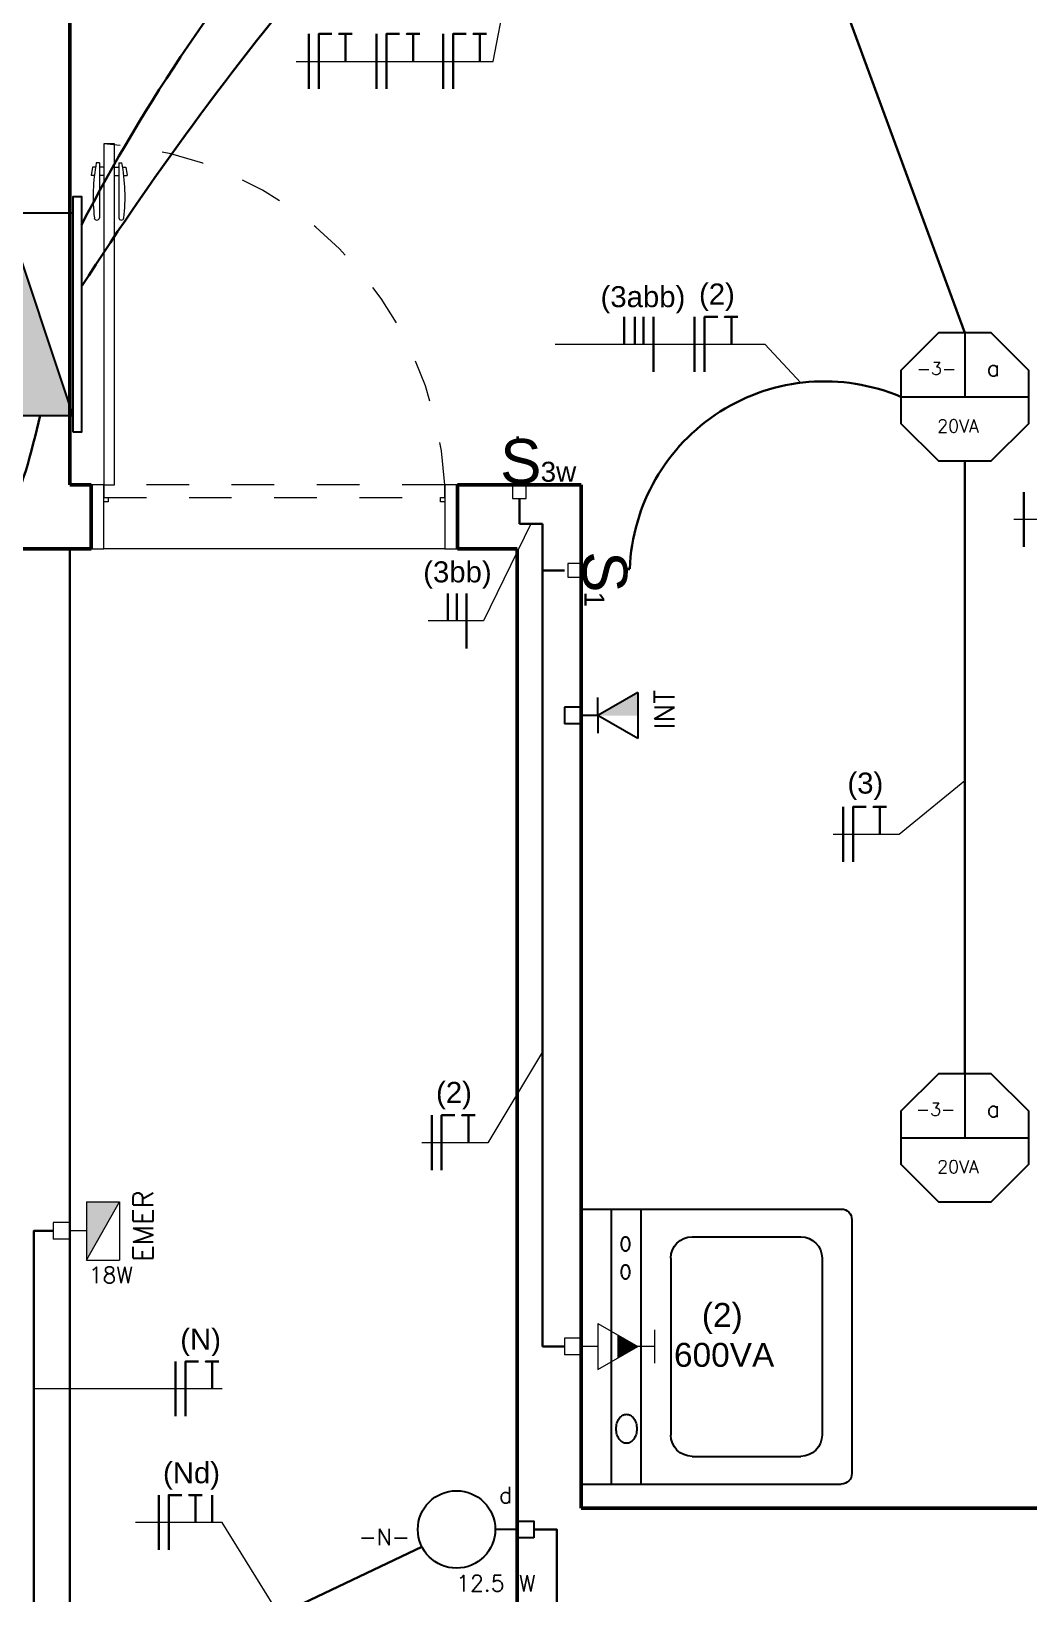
# Model space of a CAD drawing. Header units: inches. Extents: x 179598 to 179981, y 9195975 to 9196075.
# Drawn here: x 179673.854 to 179676.194, y 9196030.668 to 9196034.333 of the extents above; entities that cross this region are included whole.
import ezdxf

# ---------------------------------------------------------------- set-up
doc = ezdxf.new("R2010")
doc.units = ezdxf.units.IN
doc.header["$LTSCALE"] = 0.05
doc.header["$MEASUREMENT"] = 0
for name, pattern in [('CONTINU', [0]), ('DASH2', [0.75, 0.5, -0.25]), ('HIDDEN', [0.375, 0.25, -0.125]), ('HIDDEN2', [0.1875, 0.125, -0.0625])]:
    doc.linetypes.add(name, pattern=pattern)
for name, color, linetype, lineweight in [('Comunicação', 170, 'Continuous', 30), ('Eletrodutos', 220, 'Continuous', 25), ('ESQUADRIA', 7, 'Continuous', 5), ('FNT', 30, 'Continuous', 25), ('HASTES', 250, 'Continuous', 25), ('NOTAS', 180, 'Continuous', 25), ('PAREDE', 7, 'Continuous', 50)]:
    doc.layers.add(name, color=color, linetype=linetype, lineweight=lineweight)
for name, color, linetype in [('Electric', 10, 'Continuous'), ('ILUMINAÇÃO', 3, 'Continuous'), ('LAYOUT', 7, 'CONTINU'), ('LAYOUT_A. MOLHADAS', 7, 'Continuous'), ('PTF', 1, 'Continuous'), ('PTO', 1, 'Continuous'), ('TEP', 40, 'DASH2')]:
    doc.layers.add(name, color=color, linetype=linetype)
doc.styles.add('Cota', font='arial.ttf')
doc.styles.add('romans', font='romans.shx', dxfattribs={"width": 1.4})
doc.styles.get("Standard").update_dxf_attribs({"font": ''})
doc.styles.get('Standard').set_extended_font_data('txt.shx')

# ---------------------------------------------------------------- blocks, each defined once
blk = doc.blocks.new('maquina_lavar')
at = {"layer": 'LAYOUT_A. MOLHADAS'}
for p, q in [((0, 0.2975), (0, -0.2975)), ((0.635, 0.3225), (0.025, 0.3225)), ((0.495, 0.3225), (0.495, -0.3225)), ((0.565, 0.3225), (0.565, -0.3225)), ((0.635, 0.3225), (0.635, -0.3225)), ((0.375, 0.2575), (0.12, 0.2575)), ((0.07, 0.2075), (0.07, -0.2075)), ((0.425, 0.2075), (0.425, -0.2075)), ((0.375, -0.2575), (0.12, -0.2575)), ((0.635, -0.3225), (0.025, -0.3225))]:
    blk.add_line(p, q, dxfattribs=at)
for points in [[(0.5311, 0.2576, 0.158104), (0.5277, 0.2565, 0.106506), (0.5242, 0.2526, 0.071806), (0.5222, 0.2474, 0.05817), (0.5214, 0.2406, 0.05817), (0.5222, 0.2338, 0.071806), (0.5242, 0.2286, 0.106506), (0.5277, 0.2247, 0.158104), (0.5311, 0.2236, 0.158104), (0.5345, 0.2247, 0.106506), (0.5379, 0.2286, 0.071806), (0.54, 0.2338, 0.05817), (0.5408, 0.2406, 0.05817), (0.54, 0.2474, 0.071806), (0.5379, 0.2526, 0.106506), (0.5345, 0.2565, 0.158104)], [(0.5311, 0.192, 0.158104), (0.5277, 0.1909, 0.106506), (0.5242, 0.187, 0.071806), (0.5222, 0.1818, 0.05817), (0.5214, 0.175, 0.05817), (0.5222, 0.1682, 0.071806), (0.5242, 0.163, 0.106506), (0.5277, 0.1591, 0.158104), (0.5311, 0.158, 0.158104), (0.5345, 0.1591, 0.106506), (0.5379, 0.163, 0.071806), (0.54, 0.1682, 0.05817), (0.5408, 0.175, 0.05817), (0.54, 0.1818, 0.071806), (0.5379, 0.187, 0.106506), (0.5345, 0.1909, 0.158104)], [(0.5287, -0.1589, 0.132138), (0.5199, -0.1612, 0.106661), (0.5115, -0.1688, 0.083339), (0.5064, -0.1794, 0.072039), (0.5044, -0.1929, 0.072039), (0.5064, -0.2063, 0.083339), (0.5115, -0.2169, 0.106661), (0.5199, -0.2245, 0.132138), (0.5287, -0.2269, 0.132138), (0.5375, -0.2245, 0.106661), (0.5459, -0.2169, 0.083339), (0.551, -0.2063, 0.072039), (0.553, -0.1929, 0.072039), (0.551, -0.1794, 0.083339), (0.5459, -0.1688, 0.106661), (0.5375, -0.1612, 0.132138)]]:
    blk.add_lwpolyline(points, format="xyb", close=True, dxfattribs=at)
for centre, radius, start, end in [((0.025, 0.2975), 0.025, 90, 180), ((0.12, 0.2075), 0.05, 90, 180), ((0.375, 0.2075), 0.05, 0, 90), ((0.12, -0.2075), 0.05, 180, 270), ((0.375, -0.2075), 0.05, 270, 0), ((0.025, -0.2975), 0.025, 180, 270)]:
    blk.add_arc(centre, radius, start, end, dxfattribs=at)
blk = doc.blocks.new('PORTA80_PB')
at = {"layer": 'ESQUADRIA'}
for p, q in [((0.0036, 0.8955), (0.0002, 0.8755)), ((0.0105, 0.8955), (0.0036, 0.8955)), ((0.02, 0.9055), (0.0125, 0.9055)), ((0.02, 0.9055), (0.02, 0.7763)), ((0.03, 0.8955), (0.02, 0.8955)), ((0.055, 0.8955), (0.065, 0.8955)), ((0.065, 0.9055), (0.065, 0.7763)), ((0.065, 0.9055), (0.0725, 0.9055)), ((0.0745, 0.8955), (0.0814, 0.8955)), ((0.0814, 0.8955), (0.0848, 0.8755)), ((0.0075, 0.8755), (0.0002, 0.8755)), ((0.03, 0.8755), (0.02, 0.8755)), ((0.055, 0.8755), (0.065, 0.8755)), ((0.0775, 0.8755), (0.0848, 0.8755)), ((0.83, 0), (0.03, 0))]:
    blk.add_line(p, q, dxfattribs=at)
for points in [[(0.03, 0.15), (0.055, 0.15), (0.055, 0.95), (0.03, 0.95)], [(0, 0), (0.03, 0), (0.03, 0.15), (0, 0.15)], [(0.83, 0), (0.86, 0), (0.86, 0.15), (0.83, 0.15)], [(0.04, 0.11), (0.03, 0.11), (0.03, 0.12), (0.04, 0.12)], [(0.82, 0.12), (0.83, 0.12), (0.83, 0.11), (0.82, 0.11)]]:
    blk.add_lwpolyline(points, close=True, dxfattribs=at)
at = {"layer": 'ESQUADRIA', "linetype": 'HIDDEN2'}
blk.add_lwpolyline([(0.03, 0.12), (0.83, 0.12), (0.83, 0.15), (0.03, 0.15)], close=True, dxfattribs=at)
at = {"layer": 'ESQUADRIA', "linetype": 'HIDDEN', "ltscale": 0.4}
blk.add_arc((-0.0154, 0.1046), 0.8466, 3.0716, 86.9284, dxfattribs=at)
at = {"layer": 'ESQUADRIA'}
for centre, radius, start, end in [((0.4334, 0.8257), 0.4284, 169.2602, 186.6551), ((-0.3484, 0.8257), 0.4284, 353.3449, 10.7398), ((0.0139, 0.7771), 0.00614, 187.1872, 352.0859), ((0.0711, 0.7771), 0.00614, 187.9141, 352.8128)]:
    blk.add_arc(centre, radius, start, end, dxfattribs=at)
blk = doc.blocks.new('A$C7D722421')
at = {"layer": 'LAYOUT', "lineweight": 20}
for points in [[(0.8981, 1.2136), (0.8649, 1.199, 0.666667), (0.5019, 1.192), (0.4682, 1.2053, -0.666667)], [(0.1378, 0.8649), (0.1232, 0.8981, 0.666667), (0.1315, 0.4682), (0.1448, 0.5019, -0.666667)], [(1.199, 0.4719), (1.2136, 0.4387, 0.666667), (1.2053, 0.8686), (1.192, 0.8349, -0.666667)], [(0.4719, 0.1378), (0.4387, 0.1232, 0.666667), (0.8686, 0.1315), (0.8349, 0.1448, -0.666667)]]:
    blk.add_lwpolyline(points, format="xyb", close=True, dxfattribs=at)
for radius in [0.4235, 0.363]:
    blk.add_circle((0.6684, 0.6684), radius, dxfattribs=at)
for centre, start, end in [((0.6857, 1.0745), 349.0254, 186.09), ((0.2623, 0.6857), 79.0254, 276.09), ((1.0745, 0.6511), 259.0254, 96.09), ((0.6511, 0.2623), 169.0254, 6.09)]:
    blk.add_arc(centre, 0.1936, start, end, dxfattribs=at)
blk = doc.blocks.new('TA60')
at = {"lineweight": 5}
for p, q in [((-0.1, 0.44), (0.1, 0.44)), ((0, 0.44), (0, 0.34)), ((-0.1386, 0.1), (0, 0.34)), ((0.1386, 0.1), (0, 0.34)), ((-0.0693, 0.22), (0.0693, 0.22)), ((-0.1386, 0.1), (0.1386, 0.1)), ((0, 0.1), (0, 0)), ((-0.05, 0), (-0.05, -0.1)), ((-0.05, 0), (0.05, 0)), ((0.05, 0), (0.05, -0.1)), ((-0.05, -0.1), (0.05, -0.1))]:
    blk.add_line(p, q, dxfattribs=at)
blk.add_lwpolyline([(0, 0.22, 0.1386, 0, 0), (0, 0.34, 0, 0, 0)], format="xyseb", dxfattribs=at)
blk = doc.blocks.new('TEL130')
for p, q in [((-0.1386, 0.34), (0.1386, 0.34)), ((-0.1386, 0.34), (0, 0.1)), ((0.1386, 0.34), (0, 0.1)), ((0, 0.1), (0, 0)), ((-0.05, 0), (-0.05, -0.1)), ((-0.05, 0), (0.05, 0)), ((0.05, 0), (0.05, -0.1)), ((-0.05, -0.1), (0.05, -0.1))]:
    blk.add_line(p, q)
blk.add_solid([(0, 0.34), (0, 0.1), (-0.1386, 0.34)])
blk = doc.blocks.new('Iluminação1')
at = {"layer": 'ILUMINAÇÃO'}
for p, q in [((0, 0.15), (0, 0)), ((-0.15, 0), (0.15, 0))]:
    blk.add_line(p, q, dxfattribs=at)
blk.add_lwpolyline([(-0.0621, 0.15), (-0.15, 0.0621), (-0.15, -0.0621), (-0.0621, -0.15), (0.0621, -0.15), (0.15, -0.0621), (0.15, 0.0621), (0.0621, 0.15)], close=True, dxfattribs=at)
blk = doc.blocks.new('Interruptor1W')
at = {"layer": 'ILUMINAÇÃO', "linetype": 'CONTINU', "lineweight": 20}
blk.add_lwpolyline([(179675.1845, 9196027.4212), (179675.2236, 9196027.4212), (179675.2236, 9196027.4602), (179675.1845, 9196027.4602)], close=True, dxfattribs=at)
at = {"layer": 'ILUMINAÇÃO', "linetype": 'CONTINU', "lineweight": 20, "attachment_point": 1, "style": 'Cota'}
for s, width, insert, char_height in [('S', 0.319218, (179675.1488, 9196027.592), 0.1276), ('1', 0.07511, (179675.265, 9196027.5265), 0.0573)]:
    blk.add_mtext_dynamic_manual_height_columns(s, width=width, gutter_width=0.75, heights=[0], dxfattribs=dict(at, insert=insert, char_height=char_height))
blk = doc.blocks.new('Interruptor1')
at = {"layer": 'ILUMINAÇÃO', "linetype": 'CONTINU', "lineweight": 35}
blk.add_line((179678.1328, 9196024.8734), (179678.1328, 9196024.8825), dxfattribs=at)
at = {"layer": 'ILUMINAÇÃO', "linetype": 'CONTINU', "lineweight": 20}
blk.add_blockref('Interruptor1W', (2.9333, -2.7169), dxfattribs=at)
blk = doc.blocks.new('Interruptor3w')
at = {"layer": 'ILUMINAÇÃO', "linetype": 'CONTINU', "lineweight": 35}
blk.add_line((179682.1953, 9196035.1734), (179682.2027, 9196035.1734), dxfattribs=at)
at = {"layer": 'ILUMINAÇÃO', "linetype": 'CONTINU', "lineweight": 20}
blk.add_lwpolyline([(179682.0571, 9196035.1856), (179682.0571, 9196035.1537), (179682.089, 9196035.1537), (179682.089, 9196035.1856)], close=True, dxfattribs=at)
at = {"layer": 'ILUMINAÇÃO', "linetype": 'CONTINU', "lineweight": 20, "attachment_point": 1, "rotation": 270, "style": 'Cota'}
for s, width, insert, char_height in [('S', 0.319218, (179682.1967, 9196035.2149), 0.1043), ('3w', 0.07511, (179682.1432, 9196035.1199), 0.04682)]:
    blk.add_mtext_dynamic_manual_height_columns(s, width=width, gutter_width=0.75, heights=[0], dxfattribs=dict(at, insert=insert, char_height=char_height))
blk = doc.blocks.new('QDC')
at = {"layer": 'Electric', "lineweight": 25}
h = blk.add_hatch(color=256, dxfattribs=at)
h.dxf.hatch_style = 1
h.paths.add_polyline_path([(0.3, 0), (-0.3, 0.2), (-0.3, 0)])
blk.add_line((-0.3, 0.2), (0.3, 0), dxfattribs=at)
for points in [[(-0.35, 0.2), (0.35, 0.2), (0.35, 0.225), (-0.35, 0.225)], [(-0.3, 0.2), (0.3, 0.2), (0.3, 0), (-0.3, 0)]]:
    blk.add_lwpolyline(points, close=True, dxfattribs=at)
blk = doc.blocks.new('ie')
at = {"lineweight": 5}
for p, q in [((0.1, 0.175), (0.1, -0.175)), ((0.1, 0.175), (0.3, 0.175)), ((0.1, -0.175), (0.3, 0.175)), ((0.3, 0.175), (0.3, -0.175)), ((0, 0.05), (-0.1, 0.05)), ((-0.1, 0.05), (-0.1, -0.05)), ((0, 0.05), (0, -0.05)), ((0.1, 0), (0, 0)), ((0, -0.05), (-0.1, -0.05)), ((0.1, -0.175), (0.3, -0.175))]:
    blk.add_line(p, q, dxfattribs=at)
blk.add_solid([(0.1, 0.175), (0.3, 0.175), (0.1, -0.175), (0.2, 0)], dxfattribs=at)

msp = doc.modelspace()

# ---------------------------------------------------------------- linework, layer by layer
at = {"color": 1}
msp.add_line((179674.9941, 9196030.819), (179674.9424, 9196030.819), dxfattribs=at)
msp.add_lwpolyline([(179675.0331, 9196030.7995), (179674.9941, 9196030.7995), (179674.9941, 9196030.8385), (179675.0331, 9196030.8385)], close=True, dxfattribs=at)
msp.add_circle((179674.8516, 9196030.819), 0.0908, dxfattribs=at)
at = {"layer": 'Eletrodutos', "linetype": 'CONTINU', "lineweight": 30}
for p, q in [((179676.0441, 9196033.6252), (179675.4956, 9196035.119)), ((179676.0441, 9196031.8877), (179676.0441, 9196033.3252)), ((179674.9991, 9196033.2371), (179674.9991, 9196033.1776)), ((179674.9991, 9196033.1776), (179675.0532, 9196033.1776)), ((179675.0532, 9196033.1356), (179675.0532, 9196033.1776)), ((179675.0532, 9196033.0684), (179675.0532, 9196033.1356)), ((179675.0532, 9196032.728), (179675.0532, 9196033.0684)), ((179675.105, 9196033.0684), (179675.0532, 9196033.0684)), ((179675.0532, 9196031.2479), (179675.0532, 9196032.728)), ((179675.105, 9196031.2479), (179675.0532, 9196031.2479)), ((179674.7706, 9196030.7779), (179674.0131, 9196030.4191))]:
    msp.add_line(p, q, dxfattribs=at)
for points in [[(179673.905, 9196031.519), (179673.8597, 9196031.519), (179673.8597, 9196030.419), (179673.905, 9196030.419)], [(179675.0332, 9196030.819), (179675.0868, 9196030.819), (179675.0868, 9196030.619), (179672.7267, 9196029.244)]]:
    msp.add_lwpolyline(points, dxfattribs=at)
for centre, radius, start, end in [((179677.5469, 9196032.0348), 4.0225, 124.9671, 152.7149), ((179680.298, 9196029.655), 7.5274, 132.20165, 147.18324), ((179675.715, 9196033.0546), 0.4572, 66.9293, 177.815)]:
    msp.add_arc(centre, radius, start, end, dxfattribs=at)
at = {"layer": 'Eletrodutos', "lineweight": 30}
msp.add_spline([(179672.7562, 9196033.1868), (179673.7941, 9196033.19), (179673.8749, 9196033.4319)], degree=3, dxfattribs=at)
at = {"layer": 'Eletrodutos', "linetype": 'CONTINU', "lineweight": 30}
msp.add_spline([(179672.7562, 9196033.119), (179673.6919, 9196029.3243), (179673.8782, 9196028.0561)], degree=3, dxfattribs=at)
at = {"layer": 'FNT', "linetype": 'CONTINU', "lineweight": 30}
for p, q in [((179674.5052, 9196034.3266), (179674.5052, 9196034.198)), ((179674.6641, 9196034.3266), (179674.6641, 9196034.198)), ((179674.8204, 9196034.3266), (179674.8204, 9196034.198)), ((179675.2446, 9196033.6629), (179675.2446, 9196033.5987)), ((179675.2699, 9196033.6629), (179675.2699, 9196033.5987)), ((179675.2904, 9196033.6629), (179675.2904, 9196033.5987)), ((179675.4103, 9196033.6629), (179675.4103, 9196033.5344)), ((179676.1829, 9196033.252), (179676.1829, 9196033.1234)), ((179674.8316, 9196033.0139), (179674.8316, 9196032.9497)), ((179674.852, 9196033.0139), (179674.852, 9196032.9497)), ((179675.759, 9196032.5135), (179675.759, 9196032.385)), ((179674.7935, 9196031.7903), (179674.7935, 9196031.6617)), ((179674.1925, 9196031.2128), (179674.1925, 9196031.0843)), ((179674.1534, 9196030.8995), (179674.1534, 9196030.7709))]:
    msp.add_line(p, q, dxfattribs=at)
for points in [[(179674.5283, 9196034.198), (179674.5283, 9196034.3266), (179674.5592, 9196034.3266)], [(179674.6067, 9196034.3266), (179674.5758, 9196034.3266), (179674.5913, 9196034.3266), (179674.5913, 9196034.2623)], [(179674.6872, 9196034.198), (179674.6872, 9196034.3266), (179674.7181, 9196034.3266)], [(179674.7656, 9196034.3266), (179674.7347, 9196034.3266), (179674.7502, 9196034.3266), (179674.7502, 9196034.2623)], [(179674.8435, 9196034.198), (179674.8435, 9196034.3266), (179674.8744, 9196034.3266)], [(179674.9219, 9196034.3266), (179674.891, 9196034.3266), (179674.9065, 9196034.3266), (179674.9065, 9196034.2623)], [(179675.3135, 9196033.5344), (179675.3135, 9196033.6629), (179675.3135, 9196033.6629)], [(179675.4334, 9196033.5344), (179675.4334, 9196033.6629), (179675.4643, 9196033.6629)], [(179675.5119, 9196033.6629), (179675.481, 9196033.6629), (179675.4964, 9196033.6629), (179675.4964, 9196033.5987)], [(179674.8751, 9196032.8854), (179674.8751, 9196033.0139), (179674.8751, 9196033.0139)], [(179675.7821, 9196032.385), (179675.7821, 9196032.5135), (179675.813, 9196032.5135)], [(179675.8606, 9196032.5135), (179675.8297, 9196032.5135), (179675.8451, 9196032.5135), (179675.8451, 9196032.4492)], [(179674.8165, 9196031.6617), (179674.8165, 9196031.7903), (179674.8474, 9196031.7903)], [(179674.895, 9196031.7903), (179674.8641, 9196031.7903), (179674.8795, 9196031.7903), (179674.8795, 9196031.726)], [(179674.2155, 9196031.0843), (179674.2155, 9196031.2128), (179674.2464, 9196031.2128)], [(179674.294, 9196031.2128), (179674.2631, 9196031.2128), (179674.2785, 9196031.2128), (179674.2785, 9196031.1485)], [(179674.1765, 9196030.7709), (179674.1765, 9196030.8995), (179674.2074, 9196030.8995)], [(179674.2549, 9196030.8995), (179674.224, 9196030.8995), (179674.2395, 9196030.8995), (179674.2395, 9196030.8352)], [(179674.2785, 9196030.8352), (179674.2785, 9196030.8995), (179674.2785, 9196030.8995)], [(179674.2785, 9196030.8352), (179674.2785, 9196030.8995), (179674.2785, 9196030.8995)]]:
    msp.add_lwpolyline(points, dxfattribs=at)
at = {"layer": 'HASTES', "linetype": 'CONTINU', "lineweight": 20}
for p, q in [((179674.9376, 9196034.2623), (179675.096, 9196035.0956)), ((179675.5752, 9196033.5987), (179675.6593, 9196033.5084))]:
    msp.add_line(p, q, dxfattribs=at)
for points in [[(179674.4754, 9196034.2623), (179674.4754, 9196034.2623), (179674.9376, 9196034.2623)], [(179675.0832, 9196033.5987), (179675.0832, 9196033.5987), (179675.5752, 9196033.5987)], [(179676.3975, 9196033.3093), (179676.3142, 9196033.1877), (179676.1594, 9196033.1877)], [(179675.0261, 9196033.1776), (179674.9147, 9196032.9497), (179674.7854, 9196032.9497)], [(179676.0441, 9196032.5744), (179675.8904, 9196032.4492), (179675.7356, 9196032.4492)], [(179675.0532, 9196031.9388), (179674.9248, 9196031.726), (179674.77, 9196031.726)], [(179674.302, 9196031.1485), (179674.302, 9196031.1485), (179673.8597, 9196031.1485)], [(179674.4353, 9196030.6191), (179674.302, 9196030.8352), (179674.0984, 9196030.8352)]]:
    msp.add_lwpolyline(points, dxfattribs=at)
at = {"layer": 'PAREDE'}
for p, q in [((179673.9441, 9196038.069), (179673.9441, 9196033.269)), ((179673.9441, 9196033.269), (179673.9941, 9196033.269)), ((179673.9941, 9196033.269), (179673.9941, 9196033.119)), ((179674.8541, 9196033.269), (179675.1441, 9196033.269)), ((179674.8541, 9196033.269), (179674.8541, 9196033.119)), ((179675.1441, 9196033.269), (179675.1441, 9196030.869)), ((179673.7941, 9196033.119), (179673.9941, 9196033.119)), ((179674.8541, 9196033.119), (179674.9941, 9196033.119)), ((179674.9941, 9196028.369), (179674.9941, 9196033.119)), ((179675.1441, 9196030.869), (179676.9441, 9196030.869))]:
    msp.add_line(p, q, dxfattribs=at)
at = {"layer": 'PAREDE', "lineweight": 30}
msp.add_line((179673.9441, 9196029.919), (179673.9441, 9196033.119), dxfattribs=at)
at = {"layer": 'PTF', "ltscale": 10}
for q in [(179675.1832, 9196032.7699), (179675.1832, 9196032.6862)]:
    msp.add_line((179675.1832, 9196032.728), q, dxfattribs=at)

# ---------------------------------------------------------------- block references
at = {"layer": 'Comunicação', "linetype": 'CONTINU', "lineweight": 30, "rotation": 90}
msp.add_blockref('Interruptor3w', (9375710.1688, 9016351.1799), dxfattribs=at)
at = {"layer": 'Electric', "lineweight": 30, "xscale": -0.7902559531939587, "yscale": 0.7902559531939587, "zscale": 0.7902559531939587, "rotation": 270}
msp.add_blockref('QDC', (179673.7941, 9196033.669), dxfattribs=at)
at = {"layer": 'ESQUADRIA'}
msp.add_blockref('PORTA80_PB', (179673.9941, 9196033.119), dxfattribs=at)
at = {"layer": 'ILUMINAÇÃO', "linetype": 'CONTINU', "lineweight": 40, "xscale": 0.817129049023036, "yscale": 0.817129049023036, "zscale": 0.817129049023036, "rotation": 270}
msp.add_blockref('Interruptor1', (-7334663.8089, 9342853.2939), dxfattribs=at)
at = {"layer": 'LAYOUT', "lineweight": 20, "xscale": -1, "rotation": 212.2138897506412}
msp.add_blockref('A$C7D722421', (179673.9393, 9196035.1875), dxfattribs=at)
at = {"layer": 'LAYOUT_A. MOLHADAS', "xscale": -1}
msp.add_blockref('maquina_lavar', (179675.7791, 9196031.2479), dxfattribs=at)
at = {"layer": 'PTF', "xscale": 0.3906251953125022, "yscale": 0.3906251953125022, "zscale": 0.3906251953125022, "rotation": 270}
msp.add_blockref('TEL130', (179675.1441, 9196032.728), dxfattribs=at)
at = {"layer": 'PTO', "linetype": 'Continuous', "xscale": 0.3906251953124951, "yscale": 0.3906251953124951, "zscale": 0.3906251953124951}
msp.add_blockref('ie', (179673.9441, 9196031.519), dxfattribs=at)
at = {"layer": 'PTO', "xscale": 0.3906251953034037, "yscale": 0.3906251953034037, "zscale": 0.3906251953034037, "rotation": 270}
msp.add_blockref('TA60', (179675.1441, 9196031.2479), dxfattribs=at)
at = {"layer": 'TEP'}
for p in [(179676.0441, 9196033.4752), (179676.0441, 9196031.7377)]:
    msp.add_blockref('Iluminação1', p, dxfattribs=at)

# ---------------------------------------------------------------- texts
at = {"color": 3, "char_height": 0.0378, "attachment_point": 1}
for insert in [(179676.0958, 9196033.5616), (179676.0958, 9196031.8241)]:
    msp.add_mtext_dynamic_manual_height_columns('a', width=0.270453, gutter_width=1, heights=[0], dxfattribs=dict(at, insert=insert))
at = {"color": 1, "attachment_point": 1}
for s, insert, char_height in [('18W', (179673.9888, 9196031.4346), 0.03785), ('d', (179674.9515, 9196030.9185), 0.0378), ('-N-', (179674.622, 9196030.8201), 0.03785), ('12.5 W', (179674.8508, 9196030.7116), 0.03785)]:
    msp.add_mtext_dynamic_manual_height_columns(s, width=0.270453, gutter_width=1, heights=[0], dxfattribs=dict(at, insert=insert, char_height=char_height))
at = {"layer": 'FNT', "linetype": 'CONTINU', "lineweight": 20, "char_height": 0.04926, "attachment_point": 1, "style": 'Cota'}
for s, insert in [('(3abb)', (179675.1895, 9196033.735)), ('(2)', (179675.4205, 9196033.7412)), ('(3bb)', (179674.7735, 9196033.0895)), ('(3)', (179675.7687, 9196032.5941)), ('(2)', (179674.8036, 9196031.8686)), ('(N)', (179674.2035, 9196031.2895)), ('(Nd)', (179674.163, 9196030.9765))]:
    msp.add_mtext_dynamic_manual_height_columns(s, width=0.040202, gutter_width=0.5, heights=[0], dxfattribs=dict(at, insert=insert))
at = {"layer": 'ILUMINAÇÃO'}
for s, p in [('-3-', (179675.9313, 9196033.5269)), ('20VA', (179675.9792, 9196033.3921)), ('-3-', (179675.9292, 9196031.7894)), ('20VA', (179675.9792, 9196031.6546))]:
    msp.add_text(s, height=0.03, dxfattribs=at).set_placement(p)
at = {"layer": 'NOTAS', "linetype": 'CONTINU', "lineweight": 30, "insert": (179675.3618, 9196031.3501), "char_height": 0.05613, "attachment_point": 1, "style": 'Cota'}
msp.add_mtext_dynamic_manual_height_columns('   (2)\\P600VA', width=0.415348, gutter_width=0.5, heights=[0], dxfattribs=at)
at = {"layer": 'PTF', "color": 2, "style": 'romans'}
for s, p in [('INT', (179675.3631, 9196032.6957)), ('EMER', (179674.1396, 9196031.4475))]:
    msp.add_text(s, height=0.04688, rotation=90, dxfattribs=at).set_placement(p)

doc.saveas('drawing.dxf')
